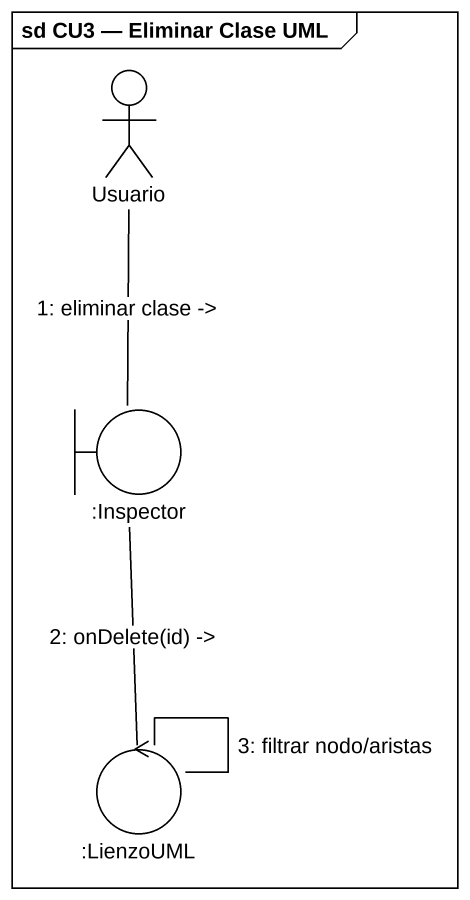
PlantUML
@startuml
mainframe sd CU3 — Eliminar Clase UML
actor Usuario
boundary ":Inspector" as Inspector
control ":LienzoUML" as LienzoUML
Usuario -- Inspector : 1: eliminar clase ->
Inspector -- LienzoUML : 2: onDelete(id) ->
LienzoUML -- LienzoUML : 3: filtrar nodo/aristas
@enduml
